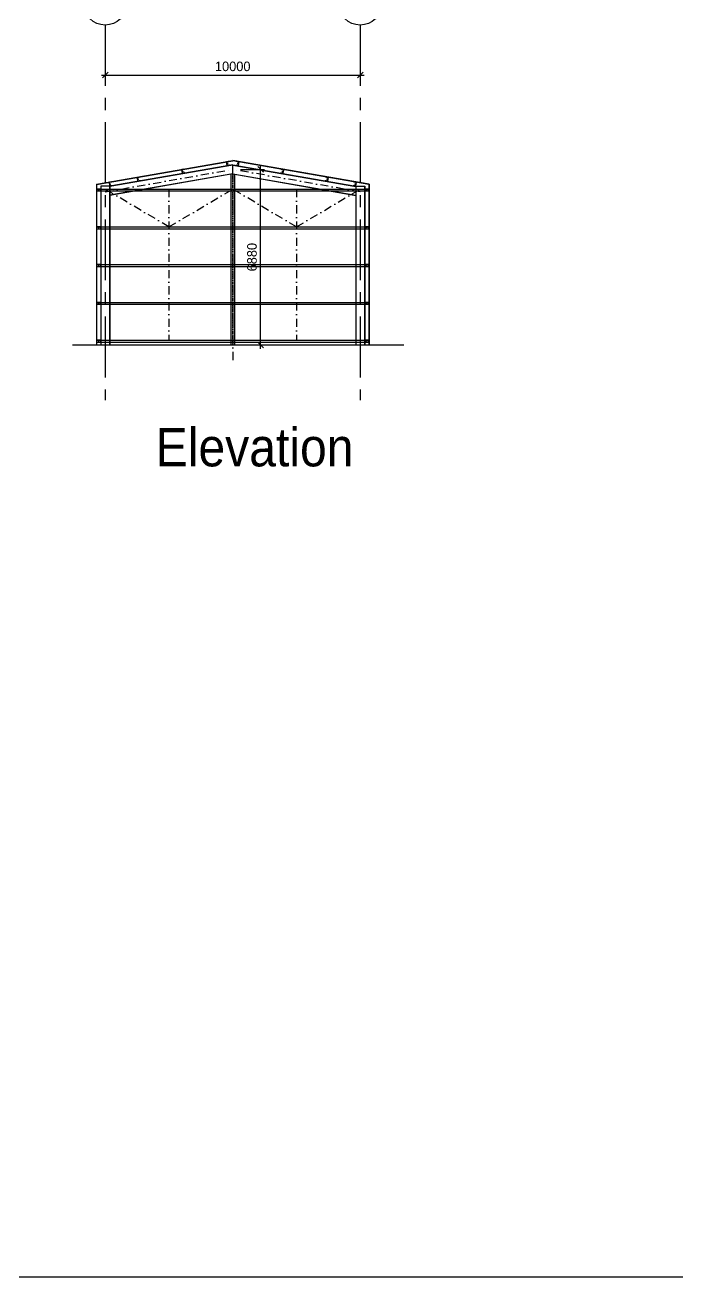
# Model space of a CAD drawing. Header units: millimetres. Extents: x 14826 to 891005, y -311366 to 56117.
# Drawn here: x 153611 to 179178, y -311366 to -262290 of the extents above; entities that cross this region are included whole.
import ezdxf

# ---------------------------------------------------------------- set-up
doc = ezdxf.new("R2010")
doc.units = ezdxf.units.MM
for name, pattern in [('CENTER', [50.8, 31.75, -6.35, 6.35, -6.35]), ('DASHDOT', [25.4, 12.7, -6.35, 0, -6.35]), ('Hidden', [7.14375, 4.7625, -2.38125])]:
    doc.linetypes.add(name, pattern=pattern)
for name, color, linetype in [('AFR-STEEL SECTIONS', 3, 'Continuous'), ('AUR-CENTRELINES', 6, 'DASHDOT'), ('AUR-DIMS', 7, 'Continuous'), ('AUR-GRID CIRC', 3, 'Continuous'), ('AUR-GRIDS', 7, 'CENTER'), ('AUR-SECTIONS', 3, 'Continuous')]:
    doc.layers.add(name, color=color, linetype=linetype)
doc.layers.add('G-ANNO-TEXT', color=7, linetype='Continuous', lineweight=9)
doc.styles.add('Arial_4', font='arial.ttf', dxfattribs={"width": 0.9, "height": 700})
doc.dimstyles.new('1-150', dxfattribs={"dimscale": 150, "dimtxt": 2.5, "dimasz": 1.5, "dimexe": 1, "dimexo": 2, "dimgap": 1, "dimtad": 1, "dimdec": 0, "dimzin": 0, "dimdsep": 46, "dimtxsty": 'Standard', "dimblk": 'OBLIQUE', "dimcen": 0, "dimdle": 1, "dimclrd": 7, "dimclre": 7, "dimclrt": 3, "dimadec": 0, "dimazin": 0, "dimtfac": 1, "dimtdec": 0, "dimtix": 1, "dimtmove": 2, "dimatfit": 0, "dimfxl": 6.5, "dimfxlon": 1, "dimtolj": 1, "dimtzin": 0, "dimarcsym": 0})

# ---------------------------------------------------------------- blocks, each defined once
blk = doc.blocks.new('_Oblique')
at = {"color": 0, "linetype": 'ByBlock', "lineweight": -2}
blk.add_line((-0.5, -0.5), (0.5, 0.5), dxfattribs=at)
blk = doc.blocks.new('*D157')
at = {"layer": 'AUR-DIMS', "color": 7, "lineweight": -2, "ltscale": 75, "transparency": 16777216}
for p, q in [((156756, -263449), (156756, -264400)), ((166756, -263944), (166756, -264400)), ((156606, -264250), (166906, -264250))]:
    blk.add_line(p, q, dxfattribs=at)
at = {"layer": 'Defpoints', "color": 0, "ltscale": 75, "transparency": 16777216}
for p in [(156756, -263149), (166756, -263644), (166756, -264250)]:
    blk.add_point(p, dxfattribs=at)
at = {"layer": 'AUR-DIMS', "color": 7, "lineweight": -2, "ltscale": 75, "transparency": 16777216, "xscale": 225, "yscale": 225, "zscale": 225, "rotation": 180}
blk.add_blockref('_Oblique', (156756, -264250), dxfattribs=at)
at = {"layer": 'AUR-DIMS', "color": 7, "lineweight": -2, "ltscale": 75, "transparency": 16777216, "xscale": 225, "yscale": 225, "zscale": 225}
blk.add_blockref('_Oblique', (166756, -264250), dxfattribs=at)
at = {"layer": 'AUR-DIMS', "color": 3, "ltscale": 75, "transparency": 16777216, "insert": (161756, -263913), "char_height": 375, "attachment_point": 5}
blk.add_mtext('\\A1;10000', dxfattribs=at)
blk = doc.blocks.new('*D163')
at = {"layer": 'AUR-DIMS', "color": 7, "lineweight": -2, "ltscale": 75, "transparency": 16777216}
for p, q in [((162056, -267949), (162999, -267949)), ((162849, -274979), (162849, -267799)), ((162129, -274829), (162999, -274829))]:
    blk.add_line(p, q, dxfattribs=at)
at = {"layer": 'Defpoints', "color": 0, "ltscale": 75, "transparency": 16777216}
for p in [(161756, -267949), (162849, -267949), (161829, -274829)]:
    blk.add_point(p, dxfattribs=at)
at = {"layer": 'AUR-DIMS', "color": 7, "lineweight": -2, "ltscale": 75, "transparency": 16777216, "xscale": 225, "yscale": 225, "zscale": 225}
for p, rotation in [((162849, -267949), 90), ((162849, -274829), 270)]:
    blk.add_blockref('_Oblique', p, dxfattribs=dict(at, rotation=rotation))
at = {"layer": 'AUR-DIMS', "color": 3, "ltscale": 75, "transparency": 16777216, "insert": (162512, -271389), "char_height": 375, "attachment_point": 5, "rotation": 90}
blk.add_mtext('\\A1;6880', dxfattribs=at)

msp = doc.modelspace()

# ---------------------------------------------------------------- linework, layer by layer
at = {"color": 1}
for p, q in [((156410.35678, -268531.41774), (161756.35753, -267598.26564)), ((156420.35678, -268539.82342), (161756.35753, -267608.41684)), ((167102.35828, -268531.41774), (161756.35753, -267598.26564)), ((167092.35828, -268539.82342), (161756.35753, -267608.41684)), ((156410.35678, -268531.41774), (156410.35678, -274829.43879)), ((156420.35678, -268539.82342), (156420.35678, -274829.43879)), ((156425.35681, -268720.93247), (167087.35826, -268720.93247)), ((156425.35681, -268795.93285), (167087.35826, -268795.93285)), ((167092.35828, -268539.82342), (167092.35828, -274829.43879)), ((167102.35828, -268531.41774), (167102.35828, -274829.43879)), ((156425.35681, -270201.18447), (167087.35826, -270201.18447)), ((156425.35681, -270276.18485), (167087.35826, -270276.18485)), ((156425.35681, -271681.43647), (167087.35826, -271681.43647)), ((156425.35681, -271756.43685), (167087.35826, -271756.43685)), ((156425.35681, -273161.68847), (167087.35826, -273161.68847)), ((156425.35681, -273236.68885), (167087.35826, -273236.68885)), ((156425.35681, -274641.9386), (167087.35826, -274641.9386)), ((156425.35681, -274716.93898), (167087.35826, -274716.93898))]:
    msp.add_line(p, q, dxfattribs=at)
msp.add_lwpolyline([(239598.53327, -223825.06223), (26795.07721, -223825.06223), (26795.07721, -311365.59174), (239598.53327, -311365.59174)], close=True, dxfattribs=at)
at = {"layer": 'AFR-STEEL SECTIONS', "color": 3, "linetype": 'Continuous'}
for p, q in [((161756.35753, -267770.83677), (156932.35753, -268612.87289)), ((161756.35753, -267780.68343), (156932.35753, -268622.71955)), ((159833.05221, -267944.13254), (159769.02004, -267955.30945)), ((159769.36394, -267957.27967), (159833.39612, -267946.10276)), ((159836.8673, -267948.54224), (159839.44659, -267963.31889)), ((159841.41681, -267962.97499), (159838.83752, -267948.19833)), ((161515.02094, -267655.61812), (161539.09427, -267793.53356)), ((161541.0645, -267793.18966), (161516.99116, -267655.27421)), ((161583.1189, -267638.6559), (161519.08673, -267649.8328)), ((161519.43063, -267651.80302), (161583.4628, -267640.62612)), ((161608.56786, -267784.45222), (161544.53568, -267795.62913)), ((161544.87959, -267797.59935), (161608.91176, -267786.42244)), ((161586.93399, -267643.06559), (161589.51328, -267657.84224)), ((161591.4835, -267657.49834), (161588.90421, -267642.72168)), ((161589.51328, -267657.84224), (161591.4835, -267657.49834)), ((161610.39826, -267765.86048), (161608.42804, -267766.20438)), ((161608.42804, -267766.20438), (161611.00733, -267780.98104)), ((161612.97755, -267780.63713), (161610.39826, -267765.86048)), ((161756.35753, -267770.83677), (166580.35753, -268612.87289)), ((161756.35753, -268128.15894), (161756.35753, -267770.83677)), ((161756.35753, -267780.68343), (166580.35753, -268622.71955)), ((161899.73752, -267780.63713), (161902.3168, -267765.86048)), ((161904.28702, -267766.20438), (161901.70774, -267780.98104)), ((161902.3168, -267765.86048), (161904.28702, -267766.20438)), ((161967.83548, -267797.59935), (161903.80331, -267786.42244)), ((161904.14721, -267784.45222), (161968.17938, -267795.62913)), ((161921.23157, -267657.49834), (161923.81086, -267642.72168)), ((161923.20179, -267657.84224), (161921.23157, -267657.49834)), ((161925.78108, -267643.06559), (161923.20179, -267657.84224)), ((161993.28444, -267651.80302), (161929.25226, -267640.62612)), ((161929.59617, -267638.6559), (161993.62834, -267649.8328)), ((161971.65057, -267793.18966), (161995.72391, -267655.27421)), ((161997.69413, -267655.61812), (161973.62079, -267793.53356)), ((163671.29826, -267962.97499), (163673.87754, -267948.19833)), ((163675.84776, -267948.54224), (163673.26848, -267963.31889)), ((163743.35112, -267957.27967), (163679.31895, -267946.10276)), ((163679.66286, -267944.13254), (163743.69503, -267955.30945)), ((156985.10332, -268441.24611), (156921.07115, -268452.42301)), ((161756.35753, -268118.31228), (156932.35753, -268960.34839)), ((161756.35753, -268128.15894), (156932.35753, -268970.19505)), ((158014.66822, -268266.6097), (158038.74156, -268404.52515)), ((158040.71178, -268404.18124), (158016.63844, -268266.2658)), ((158082.76618, -268249.64748), (158018.73401, -268260.82439)), ((158019.07791, -268262.79461), (158083.11009, -268251.6177)), ((158108.21514, -268395.44381), (158044.18297, -268406.62071)), ((158044.52687, -268408.59094), (158108.55904, -268397.41403)), ((158086.58127, -268254.05717), (158089.16056, -268268.83383)), ((158091.13078, -268268.48992), (158088.55149, -268253.71327)), ((158089.16056, -268268.83383), (158091.13078, -268268.48992)), ((158110.04555, -268376.85206), (158108.07533, -268377.19596)), ((158108.07533, -268377.19596), (158110.65461, -268391.97262)), ((158112.62483, -268391.62871), (158110.04555, -268376.85206)), ((159764.95425, -267961.09476), (159789.02759, -268099.01021)), ((159790.99781, -268098.66631), (159766.92447, -267960.75086)), ((159858.50117, -268089.92887), (159794.469, -268101.10578)), ((159794.8129, -268103.076), (159858.84507, -268091.89909)), ((159839.44659, -267963.31889), (159841.41681, -267962.97499)), ((159860.33158, -268071.33712), (159858.36136, -268071.68103)), ((159858.36136, -268071.68103), (159860.94064, -268086.45768)), ((159862.91086, -268086.11378), (159860.33158, -268071.33712)), ((161683.29753, -268140.91167), (161683.29753, -274829.43879)), ((161756.35753, -268118.31228), (166580.35753, -268960.34839)), ((161756.35753, -268128.15894), (166580.35753, -268970.19505)), ((161829.41753, -268140.91167), (161829.41753, -274829.43879)), ((163649.8042, -268086.11378), (163652.38349, -268071.33712)), ((163654.35371, -268071.68103), (163651.77442, -268086.45768)), ((163652.38349, -268071.33712), (163654.35371, -268071.68103)), ((163717.90216, -268103.076), (163653.86999, -268091.89909)), ((163654.2139, -268089.92887), (163718.24607, -268101.10578)), ((163673.26848, -267963.31889), (163671.29826, -267962.97499)), ((163721.71726, -268098.66631), (163745.7906, -267960.75086)), ((163747.76082, -267961.09476), (163723.68748, -268099.01021)), ((165400.09023, -268391.62871), (165402.66952, -268376.85206)), ((165404.63974, -268377.19596), (165402.06045, -268391.97262)), ((165402.66952, -268376.85206), (165404.63974, -268377.19596)), ((165468.18819, -268408.59094), (165404.15602, -268397.41403)), ((165404.49993, -268395.44381), (165468.5321, -268406.62071)), ((165421.58429, -268268.48992), (165424.16357, -268253.71327)), ((165423.55451, -268268.83383), (165421.58429, -268268.48992)), ((165426.13379, -268254.05717), (165423.55451, -268268.83383)), ((165493.63715, -268262.79461), (165429.60498, -268251.6177)), ((165429.94889, -268249.64748), (165493.98106, -268260.82439)), ((165472.00329, -268404.18124), (165496.07663, -268266.2658)), ((165498.04685, -268266.6097), (165473.97351, -268404.52515)), ((166527.61175, -268441.24611), (166591.64392, -268452.42301)), ((156420.35678, -268725.9325), (156420.35678, -268790.93282)), ((156422.35679, -268790.93282), (156422.35679, -268725.9325)), ((156565.35751, -268720.93247), (156425.35681, -268720.93247)), ((156425.35681, -268722.93248), (156565.35751, -268722.93248)), ((156440.35688, -268793.93284), (156425.35681, -268793.93284)), ((156425.35681, -268795.93285), (156440.35688, -268795.93285)), ((156440.35688, -268795.93285), (156440.35688, -268793.93284)), ((156565.35751, -268793.93284), (156550.35743, -268793.93284)), ((156550.35743, -268793.93284), (156550.35743, -268795.93285)), ((156550.35743, -268795.93285), (156565.35751, -268795.93285)), ((156568.35752, -268725.9325), (156568.35752, -268790.93282)), ((156570.35753, -268790.93282), (156570.35753, -268725.9325)), ((156580.35753, -268608.43266), (156580.35753, -274829.43879)), ((156932.35753, -268608.43266), (156580.35753, -268608.43266)), ((156590.05753, -268608.43266), (156590.05753, -274829.43879)), ((156917.00536, -268458.20833), (156941.07869, -268596.12377)), ((156943.04892, -268595.77987), (156918.97558, -268457.86442)), ((156921.41505, -268454.39323), (156985.44722, -268443.21633)), ((156922.65753, -268608.43266), (156922.65753, -274829.43879)), ((156932.35753, -268608.43266), (156932.35753, -274829.43879)), ((157010.55227, -268587.04243), (156946.5201, -268598.21934)), ((156946.86401, -268600.18956), (157010.89618, -268589.01265)), ((156988.91841, -268445.6558), (156991.4977, -268460.43245)), ((156993.46792, -268460.08855), (156990.88863, -268445.31189)), ((156991.4977, -268460.43245), (156993.46792, -268460.08855)), ((157012.38268, -268568.45069), (157010.41246, -268568.79459)), ((157010.41246, -268568.79459), (157012.99175, -268583.57125)), ((157014.96197, -268583.22734), (157012.38268, -268568.45069)), ((166497.7531, -268583.22734), (166500.33238, -268568.45069)), ((166502.3026, -268568.79459), (166499.72332, -268583.57125)), ((166500.33238, -268568.45069), (166502.3026, -268568.79459)), ((166565.85106, -268600.18956), (166501.81889, -268589.01265)), ((166502.16279, -268587.04243), (166566.19496, -268598.21934)), ((166519.24715, -268460.08855), (166521.82644, -268445.31189)), ((166521.21737, -268460.43245), (166519.24715, -268460.08855)), ((166523.79666, -268445.6558), (166521.21737, -268460.43245)), ((166591.30002, -268454.39323), (166527.26784, -268443.21633)), ((166569.66615, -268595.77987), (166593.73949, -268457.86442)), ((166595.70971, -268458.20833), (166571.63637, -268596.12377)), ((166580.35753, -268608.43266), (166580.35753, -274829.43879)), ((166580.35753, -268608.43266), (166932.35753, -268608.43266)), ((166590.05753, -268608.43266), (166590.05753, -274829.43879)), ((166922.65753, -268608.43266), (166922.65753, -274829.43879)), ((166932.35753, -268608.43266), (166932.35753, -274829.43879)), ((166942.35753, -268790.93282), (166942.35753, -268725.9325)), ((166944.35754, -268725.9325), (166944.35754, -268790.93282)), ((166947.35756, -268720.93247), (167087.35826, -268720.93247)), ((167087.35826, -268722.93248), (166947.35756, -268722.93248)), ((166947.35756, -268793.93284), (166962.35763, -268793.93284)), ((166962.35763, -268795.93285), (166947.35756, -268795.93285)), ((166962.35763, -268793.93284), (166962.35763, -268795.93285)), ((167072.35818, -268795.93285), (167072.35818, -268793.93284)), ((167072.35818, -268793.93284), (167087.35826, -268793.93284)), ((167087.35826, -268795.93285), (167072.35818, -268795.93285)), ((167090.35827, -268790.93282), (167090.35827, -268725.9325)), ((167092.35828, -268725.9325), (167092.35828, -268790.93282)), ((156420.35678, -270206.1845), (156420.35678, -270271.18482)), ((156422.35679, -270271.18482), (156422.35679, -270206.1845)), ((156565.35751, -270201.18447), (156425.35681, -270201.18447)), ((156425.35681, -270203.18448), (156565.35751, -270203.18448)), ((156440.35688, -270274.18484), (156425.35681, -270274.18484)), ((156425.35681, -270276.18485), (156440.35688, -270276.18485)), ((156440.35688, -270276.18485), (156440.35688, -270274.18484)), ((156565.35751, -270274.18484), (156550.35743, -270274.18484)), ((156550.35743, -270274.18484), (156550.35743, -270276.18485)), ((156550.35743, -270276.18485), (156565.35751, -270276.18485)), ((156568.35752, -270206.1845), (156568.35752, -270271.18482)), ((156570.35753, -270271.18482), (156570.35753, -270206.1845)), ((166942.35753, -270271.18482), (166942.35753, -270206.1845)), ((166944.35754, -270206.1845), (166944.35754, -270271.18482)), ((166947.35756, -270201.18447), (167087.35826, -270201.18447)), ((167087.35826, -270203.18448), (166947.35756, -270203.18448)), ((166947.35756, -270274.18484), (166962.35763, -270274.18484)), ((166962.35763, -270276.18485), (166947.35756, -270276.18485)), ((166962.35763, -270274.18484), (166962.35763, -270276.18485)), ((167072.35818, -270276.18485), (167072.35818, -270274.18484)), ((167072.35818, -270274.18484), (167087.35826, -270274.18484)), ((167087.35826, -270276.18485), (167072.35818, -270276.18485)), ((167090.35827, -270271.18482), (167090.35827, -270206.1845)), ((167092.35828, -270206.1845), (167092.35828, -270271.18482)), ((156420.35678, -271686.4365), (156420.35678, -271751.43682)), ((156422.35679, -271751.43682), (156422.35679, -271686.4365)), ((156565.35751, -271681.43647), (156425.35681, -271681.43647)), ((156425.35681, -271683.43648), (156565.35751, -271683.43648)), ((156440.35688, -271754.43684), (156425.35681, -271754.43684)), ((156425.35681, -271756.43685), (156440.35688, -271756.43685)), ((156440.35688, -271756.43685), (156440.35688, -271754.43684)), ((156565.35751, -271754.43684), (156550.35743, -271754.43684)), ((156550.35743, -271754.43684), (156550.35743, -271756.43685)), ((156550.35743, -271756.43685), (156565.35751, -271756.43685)), ((156568.35752, -271686.4365), (156568.35752, -271751.43682)), ((156570.35753, -271751.43682), (156570.35753, -271686.4365)), ((166942.35753, -271751.43682), (166942.35753, -271686.4365)), ((166944.35754, -271686.4365), (166944.35754, -271751.43682)), ((166947.35756, -271681.43647), (167087.35826, -271681.43647)), ((167087.35826, -271683.43648), (166947.35756, -271683.43648)), ((166947.35756, -271754.43684), (166962.35763, -271754.43684)), ((166962.35763, -271756.43685), (166947.35756, -271756.43685)), ((166962.35763, -271754.43684), (166962.35763, -271756.43685)), ((167072.35818, -271756.43685), (167072.35818, -271754.43684)), ((167072.35818, -271754.43684), (167087.35826, -271754.43684)), ((167087.35826, -271756.43685), (167072.35818, -271756.43685)), ((167090.35827, -271751.43682), (167090.35827, -271686.4365)), ((167092.35828, -271686.4365), (167092.35828, -271751.43682)), ((156420.35678, -273166.6885), (156420.35678, -273231.68882)), ((156422.35679, -273231.68882), (156422.35679, -273166.6885)), ((156565.35751, -273161.68847), (156425.35681, -273161.68847)), ((156425.35681, -273163.68848), (156565.35751, -273163.68848)), ((156440.35688, -273234.68884), (156425.35681, -273234.68884)), ((156425.35681, -273236.68885), (156440.35688, -273236.68885)), ((156440.35688, -273236.68885), (156440.35688, -273234.68884)), ((156565.35751, -273234.68884), (156550.35743, -273234.68884)), ((156550.35743, -273234.68884), (156550.35743, -273236.68885)), ((156550.35743, -273236.68885), (156565.35751, -273236.68885)), ((156568.35752, -273166.6885), (156568.35752, -273231.68882)), ((156570.35753, -273231.68882), (156570.35753, -273166.6885)), ((166942.35753, -273231.68882), (166942.35753, -273166.6885)), ((166944.35754, -273166.6885), (166944.35754, -273231.68882)), ((166947.35756, -273161.68847), (167087.35826, -273161.68847)), ((167087.35826, -273163.68848), (166947.35756, -273163.68848)), ((166947.35756, -273234.68884), (166962.35763, -273234.68884)), ((166962.35763, -273236.68885), (166947.35756, -273236.68885)), ((166962.35763, -273234.68884), (166962.35763, -273236.68885)), ((167072.35818, -273236.68885), (167072.35818, -273234.68884)), ((167072.35818, -273234.68884), (167087.35826, -273234.68884)), ((167087.35826, -273236.68885), (167072.35818, -273236.68885)), ((167090.35827, -273231.68882), (167090.35827, -273166.6885)), ((167092.35828, -273166.6885), (167092.35828, -273231.68882)), ((156420.35678, -274646.93863), (156420.35678, -274711.93895)), ((156422.35679, -274711.93895), (156422.35679, -274646.93863)), ((156565.35751, -274641.9386), (156425.35681, -274641.9386)), ((156425.35681, -274643.93861), (156565.35751, -274643.93861)), ((156440.35688, -274714.93897), (156425.35681, -274714.93897)), ((156425.35681, -274716.93898), (156440.35688, -274716.93898)), ((156440.35688, -274716.93898), (156440.35688, -274714.93897)), ((156565.35751, -274714.93897), (156550.35743, -274714.93897)), ((156550.35743, -274714.93897), (156550.35743, -274716.93898)), ((156550.35743, -274716.93898), (156565.35751, -274716.93898)), ((156568.35752, -274646.93863), (156568.35752, -274711.93895)), ((156570.35753, -274711.93895), (156570.35753, -274646.93863)), ((166942.35753, -274711.93895), (166942.35753, -274646.93863)), ((166944.35754, -274646.93863), (166944.35754, -274711.93895)), ((166947.35756, -274641.9386), (167087.35826, -274641.9386)), ((167087.35826, -274643.93861), (166947.35756, -274643.93861)), ((166947.35756, -274714.93897), (166962.35763, -274714.93897)), ((166962.35763, -274716.93898), (166947.35756, -274716.93898)), ((166962.35763, -274714.93897), (166962.35763, -274716.93898)), ((167072.35818, -274716.93898), (167072.35818, -274714.93897)), ((167072.35818, -274714.93897), (167087.35826, -274714.93897)), ((167087.35826, -274716.93898), (167072.35818, -274716.93898)), ((167090.35827, -274711.93895), (167090.35827, -274646.93863)), ((167092.35828, -274646.93863), (167092.35828, -274711.93895))]:
    msp.add_line(p, q, dxfattribs=at)
for centre, radius, start, end in [((159833.91197, -267949.0581), 5.00002, 9.90130634, 99.90130634), ((159833.91197, -267949.0581), 3.00001, 9.90130634, 99.90130634), ((161519.94649, -267654.75835), 5.00002, 99.90130634, 189.90130634), ((161519.94649, -267654.75835), 3.00001, 99.90130634, 189.90130634), ((161544.01983, -267792.6738), 5.00002, 189.90130634, 279.90130634), ((161544.01983, -267792.6738), 3.00001, 189.90130634, 279.90130634), ((161583.97866, -267643.58145), 5.00002, 9.90130634, 99.90130634), ((161583.97866, -267643.58145), 3.00001, 9.90130634, 99.90130634), ((161608.052, -267781.49689), 3.00001, 279.90130634, 9.90130634), ((161608.052, -267781.49689), 5.00002, 279.90130634, 9.90130634), ((161904.66307, -267781.49689), 5.00002, 170.09869366, 260.098693661), ((161904.66307, -267781.49689), 3.00001, 170.09869366, 260.098693661), ((161928.73641, -267643.58145), 5.00002, 80.098693661, 170.09869366), ((161928.73641, -267643.58145), 3.00001, 80.098693661, 170.09869366), ((161968.69524, -267792.6738), 5.00002, 260.098693661, 350.09869366), ((161968.69524, -267792.6738), 3.00001, 260.098693661, 350.09869366), ((161992.76858, -267654.75835), 3.00001, 350.09869366, 80.098693661), ((161992.76858, -267654.75835), 5.00002, 350.09869366, 80.098693661), ((163678.80309, -267949.0581), 5.00002, 80.098693661, 170.09869366), ((163678.80309, -267949.0581), 3.00001, 80.098693661, 170.09869366), ((156985.96308, -268446.17166), 5.00002, 9.90130634, 99.90130634), ((158019.59377, -268265.74994), 5.00002, 99.90130634, 189.90130634), ((158019.59377, -268265.74994), 3.00001, 99.90130634, 189.90130634), ((158043.66711, -268403.66538), 5.00002, 189.90130634, 279.90130634), ((158043.66711, -268403.66538), 3.00001, 189.90130634, 279.90130634), ((158083.62594, -268254.57303), 5.00002, 9.90130634, 99.90130634), ((158083.62594, -268254.57303), 3.00001, 9.90130634, 99.90130634), ((158107.69928, -268392.48848), 3.00001, 279.90130634, 9.90130634), ((158107.69928, -268392.48848), 5.00002, 279.90130634, 9.90130634), ((159769.8798, -267960.235), 5.00002, 99.90130634, 189.90130634), ((159769.8798, -267960.235), 3.00001, 99.90130634, 189.90130634), ((159793.95314, -268098.15045), 5.00002, 189.90130634, 279.90130634), ((159793.95314, -268098.15045), 3.00001, 189.90130634, 279.90130634), ((159857.98531, -268086.97354), 3.00001, 279.90130634, 9.90130634), ((159857.98531, -268086.97354), 5.00002, 279.90130634, 9.90130634), ((163654.72975, -268086.97354), 5.00002, 170.09869366, 260.098693661), ((163654.72975, -268086.97354), 3.00001, 170.09869366, 260.098693661), ((163718.76193, -268098.15045), 5.00002, 260.098693661, 350.09869366), ((163718.76193, -268098.15045), 3.00001, 260.098693661, 350.09869366), ((163742.83526, -267960.235), 3.00001, 350.09869366, 80.098693661), ((163742.83526, -267960.235), 5.00002, 350.09869366, 80.098693661), ((165405.01578, -268392.48848), 5.00002, 170.09869366, 260.098693661), ((165405.01578, -268392.48848), 3.00001, 170.09869366, 260.098693661), ((165429.08912, -268254.57303), 5.00002, 80.098693661, 170.09869366), ((165429.08912, -268254.57303), 3.00001, 80.098693661, 170.09869366), ((165469.04796, -268403.66538), 5.00002, 260.098693661, 350.09869366), ((165469.04796, -268403.66538), 3.00001, 260.098693661, 350.09869366), ((165493.12129, -268265.74994), 3.00001, 350.09869366, 80.098693661), ((165493.12129, -268265.74994), 5.00002, 350.09869366, 80.098693661), ((166526.75199, -268446.17166), 5.00002, 80.098693661, 170.09869366), ((156425.35681, -268725.9325), 5.00002, 90, 180), ((156425.35681, -268790.93282), 5.00002, 180, 270), ((156425.35681, -268725.9325), 3.00001, 90, 180), ((156425.35681, -268790.93282), 3.00001, 180, 270), ((156565.35751, -268725.9325), 5.00002, 0, 90), ((156565.35751, -268725.9325), 3.00001, 0, 90), ((156565.35751, -268790.93282), 3.00001, 270, 0), ((156565.35751, -268790.93282), 5.00002, 270, 0), ((156921.93091, -268457.34856), 5.00002, 99.90130634, 189.90130634), ((156921.93091, -268457.34856), 3.00001, 99.90130634, 189.90130634), ((156946.00425, -268595.26401), 5.00002, 189.90130634, 279.90130634), ((156946.00425, -268595.26401), 3.00001, 189.90130634, 279.90130634), ((156985.96308, -268446.17166), 3.00001, 9.90130634, 99.90130634), ((157010.03642, -268584.0871), 3.00001, 279.90130634, 9.90130634), ((157010.03642, -268584.0871), 5.00002, 279.90130634, 9.90130634), ((166502.67865, -268584.0871), 5.00002, 170.09869366, 260.098693661), ((166502.67865, -268584.0871), 3.00001, 170.09869366, 260.098693661), ((166526.75199, -268446.17166), 3.00001, 80.098693661, 170.09869366), ((166566.71082, -268595.26401), 5.00002, 260.098693661, 350.09869366), ((166566.71082, -268595.26401), 3.00001, 260.098693661, 350.09869366), ((166590.78416, -268457.34856), 3.00001, 350.09869366, 80.098693661), ((166590.78416, -268457.34856), 5.00002, 350.09869366, 80.098693661), ((166947.35756, -268725.9325), 5.00002, 90, 180), ((166947.35756, -268790.93282), 5.00002, 180, 270), ((166947.35756, -268725.9325), 3.00001, 90, 180), ((166947.35756, -268790.93282), 3.00001, 180, 270), ((167087.35826, -268725.9325), 5.00002, 0, 90), ((167087.35826, -268725.9325), 3.00001, 0, 90), ((167087.35826, -268790.93282), 3.00001, 270, 0), ((167087.35826, -268790.93282), 5.00002, 270, 0), ((156425.35681, -270206.1845), 5.00002, 90, 180), ((156425.35681, -270271.18482), 5.00002, 180, 270), ((156425.35681, -270206.1845), 3.00001, 90, 180), ((156425.35681, -270271.18482), 3.00001, 180, 270), ((156565.35751, -270206.1845), 5.00002, 0, 90), ((156565.35751, -270206.1845), 3.00001, 0, 90), ((156565.35751, -270271.18482), 3.00001, 270, 0), ((156565.35751, -270271.18482), 5.00002, 270, 0), ((166947.35756, -270206.1845), 5.00002, 90, 180), ((166947.35756, -270271.18482), 5.00002, 180, 270), ((166947.35756, -270206.1845), 3.00001, 90, 180), ((166947.35756, -270271.18482), 3.00001, 180, 270), ((167087.35826, -270206.1845), 5.00002, 0, 90), ((167087.35826, -270206.1845), 3.00001, 0, 90), ((167087.35826, -270271.18482), 3.00001, 270, 0), ((167087.35826, -270271.18482), 5.00002, 270, 0), ((156425.35681, -271686.4365), 5.00002, 90, 180), ((156425.35681, -271751.43682), 5.00002, 180, 270), ((156425.35681, -271686.4365), 3.00001, 90, 180), ((156425.35681, -271751.43682), 3.00001, 180, 270), ((156565.35751, -271686.4365), 5.00002, 0, 90), ((156565.35751, -271686.4365), 3.00001, 0, 90), ((156565.35751, -271751.43682), 3.00001, 270, 0), ((156565.35751, -271751.43682), 5.00002, 270, 0), ((166947.35756, -271686.4365), 5.00002, 90, 180), ((166947.35756, -271751.43682), 5.00002, 180, 270), ((166947.35756, -271686.4365), 3.00001, 90, 180), ((166947.35756, -271751.43682), 3.00001, 180, 270), ((167087.35826, -271686.4365), 5.00002, 0, 90), ((167087.35826, -271686.4365), 3.00001, 0, 90), ((167087.35826, -271751.43682), 3.00001, 270, 0), ((167087.35826, -271751.43682), 5.00002, 270, 0), ((156425.35681, -273166.6885), 5.00002, 90, 180), ((156425.35681, -273231.68882), 5.00002, 180, 270), ((156425.35681, -273166.6885), 3.00001, 90, 180), ((156425.35681, -273231.68882), 3.00001, 180, 270), ((156565.35751, -273166.6885), 5.00002, 0, 90), ((156565.35751, -273166.6885), 3.00001, 0, 90), ((156565.35751, -273231.68882), 3.00001, 270, 0), ((156565.35751, -273231.68882), 5.00002, 270, 0), ((166947.35756, -273166.6885), 5.00002, 90, 180), ((166947.35756, -273231.68882), 5.00002, 180, 270), ((166947.35756, -273166.6885), 3.00001, 90, 180), ((166947.35756, -273231.68882), 3.00001, 180, 270), ((167087.35826, -273166.6885), 5.00002, 0, 90), ((167087.35826, -273166.6885), 3.00001, 0, 90), ((167087.35826, -273231.68882), 3.00001, 270, 0), ((167087.35826, -273231.68882), 5.00002, 270, 0), ((156425.35681, -274646.93863), 5.00002, 90, 180), ((156425.35681, -274711.93895), 5.00002, 180, 270), ((156425.35681, -274646.93863), 3.00001, 90, 180), ((156425.35681, -274711.93895), 3.00001, 180, 270), ((156565.35751, -274646.93863), 5.00002, 0, 90), ((156565.35751, -274646.93863), 3.00001, 0, 90), ((156565.35751, -274711.93895), 3.00001, 270, 0), ((156565.35751, -274711.93895), 5.00002, 270, 0), ((166947.35756, -274646.93863), 5.00002, 90, 180), ((166947.35756, -274711.93895), 5.00002, 180, 270), ((166947.35756, -274646.93863), 3.00001, 90, 180), ((166947.35756, -274711.93895), 3.00001, 180, 270), ((167087.35826, -274646.93863), 5.00002, 0, 90), ((167087.35826, -274646.93863), 3.00001, 0, 90), ((167087.35826, -274711.93895), 3.00001, 270, 0), ((167087.35826, -274711.93895), 5.00002, 270, 0)]:
    msp.add_arc(centre, radius, start, end, dxfattribs=at)
at = {"layer": 'AFR-STEEL SECTIONS', "color": 1, "linetype": 'Continuous'}
for p in [(161551.88239, -267720.24264), (161960.83268, -267720.24264), (158051.52967, -268331.23422), (159801.8157, -268025.71929), (163710.89937, -268025.71929), (165461.1854, -268331.23422), (156495.35716, -268746.1326), (156953.86681, -268522.83285), (166558.84826, -268522.83285), (167017.35791, -268746.1326), (156495.35716, -270226.3846), (167017.35791, -270226.3846), (156495.35716, -271706.6366), (167017.35791, -271706.6366), (156495.35716, -273186.8886), (167017.35791, -273186.8886), (156495.35716, -274667.13873), (167017.35791, -274667.13873)]:
    msp.add_point(p, dxfattribs=at)
at = {"layer": 'AUR-CENTRELINES', "ltscale": 25}
for p, q in [((156756.35753, -268829.43879), (161756.35753, -267947.80388)), ((166756.35753, -268829.43879), (161756.35753, -267947.80388)), ((161756.35753, -268118.31228), (161756.35753, -275502.19557))]:
    msp.add_line(p, q, dxfattribs=at)
at = {"layer": 'AUR-CENTRELINES', "color": 2, "ltscale": 25}
for p, q in [((159256.35753, -270201.18447), (156756.35753, -268720.93247)), ((159256.35753, -268720.93247), (159256.35753, -274641.9386)), ((159256.35753, -270201.18447), (161756.35753, -268720.93247)), ((164256.35753, -270201.18447), (161756.35753, -268720.93247)), ((164256.35753, -268720.93247), (164256.35753, -274641.9386)), ((164256.35753, -270201.18447), (166756.35753, -268720.93247))]:
    msp.add_line(p, q, dxfattribs=at)
at = {"layer": 'AUR-GRID CIRC'}
for centre in [(156756.35753, -261450.35049, -4741.53384), (166756.35753, -261450.35049, -4741.53384)]:
    msp.add_circle(centre, 840, dxfattribs=at)
at = {"layer": 'AUR-GRIDS', "ltscale": 75}
for p, q in [((156756.35753, -262290.35049), (156756.35753, -277001.75999)), ((166756.35753, -262290.35049), (166756.35753, -277001.75999))]:
    msp.add_line(p, q, dxfattribs=at)
at = {"layer": 'AUR-SECTIONS', "color": 1, "linetype": 'Hidden', "ltscale": 10}
for p, q in [((161753.29753, -268128.69307), (161753.29753, -274829.43879)), ((161759.41753, -268128.69307), (161759.41753, -274829.43879))]:
    msp.add_line(p, q, dxfattribs=at)
at = {"layer": 'AUR-SECTIONS', "color": 2, "ltscale": 75}
msp.add_line((155478.94903, -274829.43879), (168466.09884, -274829.43879), dxfattribs=at)

# ---------------------------------------------------------------- dimensions: what is measured, and where the dimension line sits
at = {"layer": 'AUR-DIMS', "ltscale": 75}
dim = msp.add_linear_dim(base=(166756.35753, -264250.19432), p1=(156756.35753, -263149.00101), p2=(166756.35753, -263643.75435), dimstyle='1-150', dxfattribs=at)
dim.commit()
dim.dimension.update_dxf_attribs({"geometry": '*D157', "text_midpoint": (161756.35753, -263912.69432)})
dim = msp.add_linear_dim(base=(162849.11245, -267949.49786), p1=(161829.41753, -274829.43879), p2=(161756.35753, -267949.49786), angle=90, dimstyle='1-150', dxfattribs=at)
dim.commit()
dim.dimension.update_dxf_attribs({"geometry": '*D163', "text_midpoint": (162511.61245, -271389.46832)})

# ---------------------------------------------------------------- next in the draw order: texts
at = {"layer": 'G-ANNO-TEXT', "insert": (158735.2164, -278090.53709), "char_height": 1500, "width": 5994.7254604, "attachment_point": 1, "style": 'Arial_4', "bg_fill": 3, "box_fill_scale": 1.25, "bg_fill_color": 256, "bg_fill_true_color": 13158600, "bg_fill_transparency": 0}
msp.add_mtext('Elevation', dxfattribs=at)

doc.saveas('drawing.dxf')
